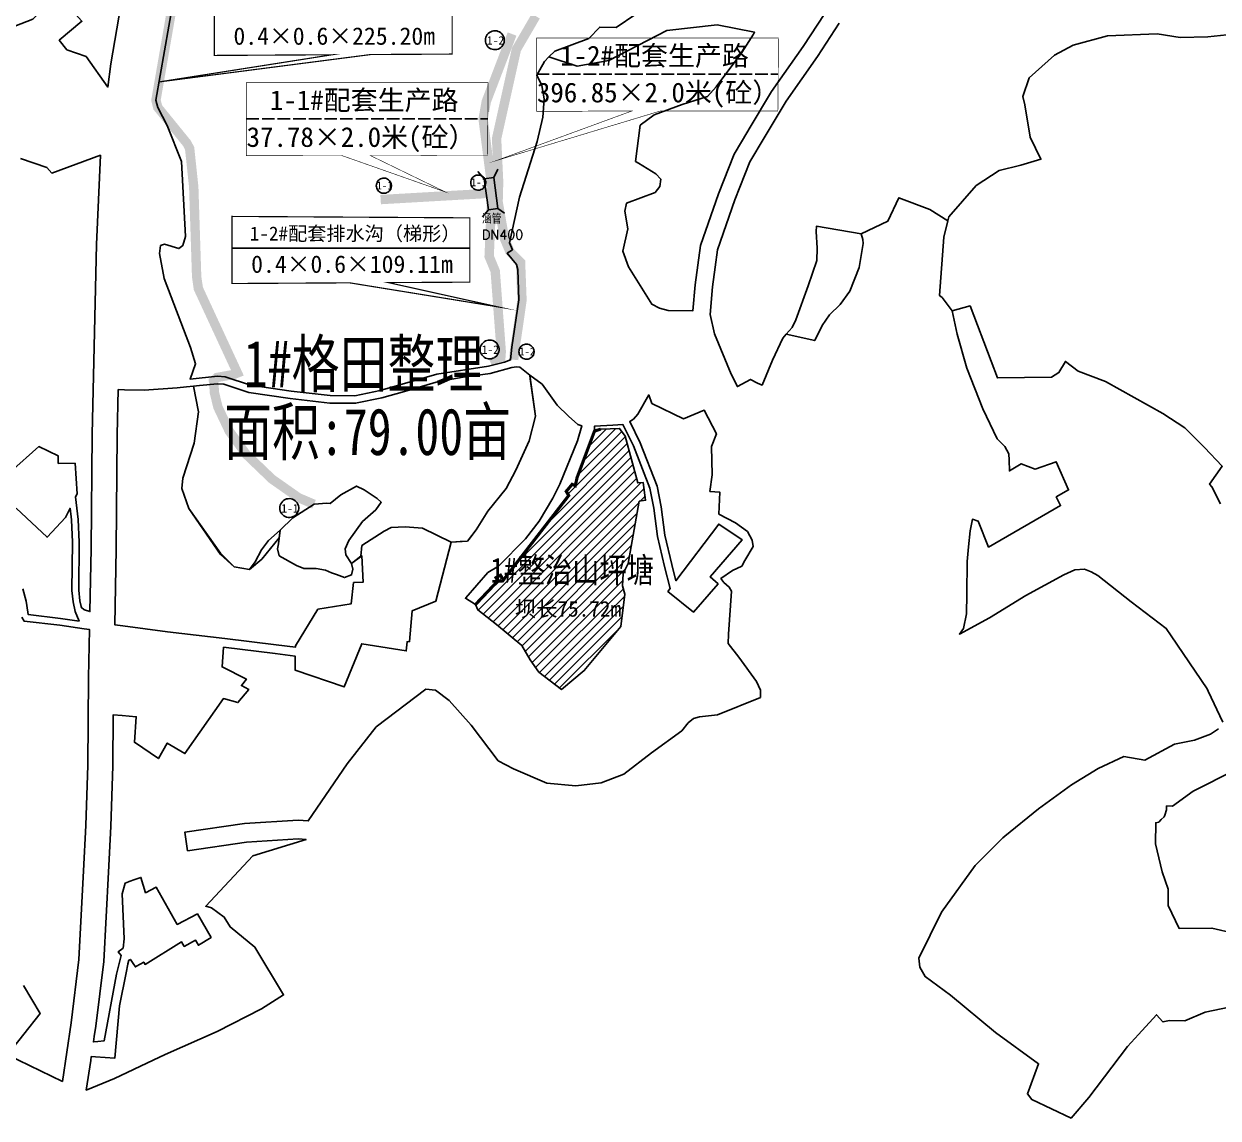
# Model space of a CAD drawing. Header units: millimetres. Extents: x 35444746 to 35449000, y 3482000 to 3488437.
# Drawn here: x 35446090.3 to 35446473, y 3485385.5 to 3485736.1 of the extents above; entities that cross this region are included whole.
import ezdxf
from ezdxf.enums import TextEntityAlignment as Align

# ---------------------------------------------------------------- set-up
doc = ezdxf.new("R2010")
doc.units = ezdxf.units.MM
doc.linetypes.add('X3', pattern=[5, 4, -1])
for name, color, linetype, true_color in [('0201.01格田整理标注', 7, 'Continuous', 0xffffff), ('0201.02格田整理', 7, 'X3', 0x99cc00), ('0203.02旱地整理', 9, 'Continuous', 0x808080), ('0204.02水田整理', 9, 'Continuous', 0x808080), ('0301.01生产道路工程标注', 6, 'X3', 0xff00ff), ('0301.02生产道路工程', 6, 'X3', 0xff00ff), ('0401.01渠道工程标注', 4, '732', 0x00ffff), ('0401.02渠道工程', 4, 'X3', 0x00ffff), ('0401.03涵管标注', 4, '732', 0x00ffff), ('0402.01山坪塘工程标注', 4, '732', 0x00ffff), ('0402.02山坪塘工程', 4, '732', 0x00ffff), ('0402.03山坪塘坝体', 4, '732', 0x00ffff)]:
    doc.layers.add(name, color=color, linetype=linetype, true_color=true_color)
doc.styles.add('FS', font='rs.shx', dxfattribs={"bigfont": 'fs.shx'})
doc.styles.add('宋体', font='')
doc.styles.get('宋体').set_extended_font_data('SimSun')
doc.linetypes.add('10421', pattern='A,2,[150,AAA.SHX,S=0.5,R=0,X=0,Y=0.5],1e-11', length=2)
doc.linetypes.add('732', pattern='A,9,-0.5,[162,AAA.SHX,S=1,R=0,X=0,Y=0],-0.5', length=10)

msp = doc.modelspace()

# ---------------------------------------------------------------- hatches: boundary and pattern name
at = {"layer": '0402.02山坪塘工程', "linetype": 'Continuous', "ltscale": 0.5}
h = msp.add_hatch(dxfattribs=at)
h.set_pattern_fill('ANSI31', color=256, scale=16, style=0)
h.set_pattern_definition([(45, (-6.8933, 3.0094), (-1.41421356237, 1.41421356237), [])])
h.paths.add_polyline_path([(35446235.770294, 3485548.323265), (35446241.703903, 3485543.700738), (35446249.850045, 3485536.967919), (35446252.565411, 3485532.345375), (35446255.280819, 3485528.426261), (35446262.6224, 3485522.899323), (35446269.863405, 3485528.928711), (35446281.542229, 3485543.041707), (35446282.849625, 3485553.392152), (35446282.14564, 3485556.105384), (35446282.34679, 3485560.024498), (35446283.955912, 3485563.240164), (35446287.481901, 3485583.183761), (35446289.493282, 3485583.485231), (35446288.688721, 3485589.21315), (35446286.979067, 3485589.012169), (35446283.0264, 3485604.045089), (35446281.180007, 3485606.478821), (35446275.155981, 3485606.273474), (35446273.142981, 3485605.630474), (35446267.548981, 3485590.691474), (35446267.000981, 3485588.133474), (35446265.998981, 3485588.586474), (35446264.086981, 3485586.320474), (35446264.889981, 3485584.999474), (35446243.947981, 3485557.926474), (35446243.039981, 3485559.460474), (35446241.581981, 3485558.680474), (35446242.253981, 3485557.488474), (35446240.792108, 3485556.168515), (35446234.995981, 3485550.049474)])

# ---------------------------------------------------------------- linework, layer by layer
at = {"layer": '0201.02格田整理', "color": 2, "linetype": 'ByBlock'}
msp.add_lwpolyline([(35446286.438291, 3485739.255945), (35446280.068179, 3485734.93969), (35446274.821438, 3485735.044591), (35446271.311033, 3485731.382729), (35446260.389029, 3485727.367441), (35446258.511598, 3485725.491506), (35446257.091807, 3485724.072848), (35446254.618891, 3485719.645729), (35446256.267502, 3485716.351136), (35446256.988748, 3485712.129933), (35446256.576595, 3485706.261424), (35446254.824968, 3485698.436763), (35446249.162899, 3485680.530846), (35446245.961697, 3485665.914859), (35446246.873981, 3485663.747474), (35446245.179104, 3485662.618809), (35446248.127492, 3485659.019102), (35446248.53695, 3485657.356763), (35446248.91245, 3485647.637033), (35446246.670359, 3485632.540228), (35446246.283, 3485628.419), (35446246.283, 3485628.419), (35446244.267682, 3485627.761779), (35446239.214, 3485626.465), (35446239.214, 3485626.465), (35446222.625, 3485623.87), (35446204.431, 3485618.622), (35446196.355, 3485616.972), (35446188.449, 3485617.007), (35446175.961, 3485618.441), (35446162.963, 3485620.348), (35446154.856, 3485623.004), (35446152.346, 3485623.199), (35446143.553, 3485622.283), (35446145.317, 3485627.159), (35446143.736, 3485632.41), (35446135.27, 3485654.491), (35446133.804, 3485662.568), (35446134.131, 3485665.085), (35446135.337, 3485665.503), (35446140.005, 3485664.117), (35446141.216, 3485665.136), (35446142.065, 3485667.993), (35446140.867, 3485692.032), (35446136.246, 3485703.516), (35446133.221981, 3485709.343474), (35446132.636981, 3485711.631474), (35446138.129981, 3485743.223474)], dxfattribs=at)
at = {"layer": '0201.02格田整理', "color": 2, "linetype": 'ByBlock', "elevation": 572.545}
msp.add_lwpolyline([(35446232.416, 3485570.36), (35446235.197, 3485574.023), (35446238.943, 3485579.994), (35446244.847, 3485587.231), (35446247.993, 3485593.121), (35446252.201, 3485602.52), (35446254.25, 3485610.394), (35446252.563, 3485622.423), (35446252.403282, 3485623.561853), (35446249.214398, 3485626.082284), (35446248.160525, 3485626.173902), (35446246.710715, 3485626.047227), (35446239.698819, 3485624.109012), (35446231.057152, 3485622.92457), (35446223.172566, 3485621.529604), (35446212.271848, 3485618.341323), (35446204.997941, 3485616.288253), (35446196.592405, 3485614.570925), (35446188.306361, 3485614.607608), (35446175.659275, 3485616.059876), (35446162.400128, 3485618.006889), (35446162.400128, 3485618.006889), (35446154.38272, 3485620.633537), (35446152.367357, 3485620.790109), (35446146.562918, 3485620.235471), (35446144.677049, 3485620.028742), (35446146.283355, 3485611.773593), (35446144.868016, 3485601.765285), (35446141.275257, 3485590.560347), (35446140.948651, 3485587.29678), (35446143.126071, 3485580.82365), (35446143.126071, 3485580.82365), (35446153.360046, 3485566.137555), (35446157.71493, 3485562.112485), (35446162.614158, 3485561.242196), (35446162.614158, 3485561.242196), (35446162.614158, 3485561.242196), (35446162.614158, 3485561.242196), (35446162.614158, 3485561.242196), (35446162.614158, 3485561.242196), (35446162.614158, 3485561.242196), (35446162.614158, 3485561.242196), (35446162.614158, 3485561.242196), (35446162.614158, 3485561.242196), (35446166.545775, 3485564.617361), (35446166.545775, 3485564.617361), (35446166.545775, 3485564.617361), (35446172.150573, 3485571.488537), (35446172.150573, 3485571.488537), (35446172.488899, 3485573.855074), (35446172.488899, 3485573.855074), (35446176.545409, 3485577.832416), (35446183.279981, 3485582.188474), (35446183.279981, 3485582.188474), (35446183.279981, 3485582.188474), (35446183.279981, 3485582.188474), (35446183.279981, 3485582.188474), (35446187.346646, 3485582.546681), (35446188.456216, 3485582.477394), (35446191.85414, 3485585.179748), (35446196.901, 3485588.019), (35446199.325849, 3485586.812513), (35446203.55595, 3485584.040855), (35446204.804196, 3485582.862922), (35446203.070545, 3485580.437716), (35446198.771064, 3485576.626716), (35446194.471625, 3485570.598389), (35446193.292759, 3485567.965321), (35446193.500772, 3485565.955873), (35446195.266226, 3485563.241138), (35446198.254, 3485565.576), (35446198.557, 3485568.981), (35446205.7625, 3485573.5755), (35446208.005, 3485574.798), (35446212.469, 3485575.013), (35446218.042, 3485574.53), (35446227.266, 3485570.066)], close=True, dxfattribs=at)
at = {"layer": '0203.02旱地整理', "color": 41}
for points in [[(35446090.279, 3485768.611), (35446101.352, 3485762.081), (35446112.335, 3485755.122), (35446120.365, 3485750.036), (35446122.584, 3485748.63), (35446122.029, 3485745.837), (35446118.189, 3485723.299), (35446117.245, 3485715.832), (35446110.237, 3485725.594), (35446104.123, 3485727.736), (35446101.657, 3485730.837), (35446108.905, 3485736.958), (35446106.839, 3485739.204), (35446109.574, 3485741.208), (35446100.276, 3485752.203), (35446090.193, 3485743.928), (35446094.702, 3485739.099), (35446093.2, 3485737.564), (35446081.013, 3485732.93)], [(35446090.279, 3485768.611), (35446101.352, 3485762.081), (35446112.335, 3485755.122), (35446120.365, 3485750.036), (35446122.584, 3485748.63), (35446122.029, 3485745.837), (35446118.189, 3485723.299), (35446117.245, 3485715.832), (35446110.237, 3485725.594), (35446104.123, 3485727.736), (35446101.657, 3485730.837), (35446108.905, 3485736.958), (35446106.839, 3485739.204), (35446109.574, 3485741.208), (35446100.276, 3485752.203), (35446090.193, 3485743.928), (35446094.702, 3485739.099), (35446093.2, 3485737.564), (35446081.013, 3485732.93)], [(35446346.907, 3485739.43), (35446339.957, 3485728.804), (35446329.809, 3485714.426), (35446322.678, 3485702.439), (35446322.24, 3485701.71), (35446317.845, 3485694.404), (35446312.902, 3485681.666), (35446307.106, 3485665.055), (35446305.362, 3485652.521), (35446304.677, 3485644.173), (35446296.785, 3485644.305), (35446294.009, 3485644.994), (35446291.49, 3485646.272), (35446284.04, 3485658.21), (35446282.265, 3485663.312), (35446283.863, 3485670.407), (35446282.815, 3485676.055), (35446283.378, 3485678.613), (35446292.58, 3485682.05), (35446294.097, 3485683.967), (35446294.362, 3485686.31), (35446292.781, 3485688.077), (35446287.274, 3485691.458), (35446286.273, 3485692.049), (35446287.775, 3485703.639), (35446292.297, 3485706.944), (35446301.205, 3485710.242), (35446309.367, 3485712.875), (35446312.164, 3485715.922), (35446320.332, 3485726.95), (35446324.108, 3485732.814), (35446324.427, 3485733.418), (35446312.405, 3485735.747), (35446296.357, 3485733.962), (35446277.747, 3485724.402), (35446267.553, 3485722.526), (35446258.511598, 3485725.491506), (35446260.389029, 3485727.367441), (35446271.311033, 3485731.382729), (35446274.821438, 3485735.044591), (35446280.068179, 3485734.93969), (35446286.438291, 3485739.255945)], [(35446346.907, 3485739.43), (35446339.957, 3485728.804), (35446329.809, 3485714.426), (35446322.678, 3485702.439), (35446322.24, 3485701.71), (35446317.845, 3485694.404), (35446312.902, 3485681.666), (35446307.106, 3485665.055), (35446305.362, 3485652.521), (35446304.677, 3485644.173), (35446296.785, 3485644.305), (35446294.009, 3485644.994), (35446291.49, 3485646.272), (35446284.04, 3485658.21), (35446282.265, 3485663.312), (35446283.863, 3485670.407), (35446282.815, 3485676.055), (35446283.378, 3485678.613), (35446292.58, 3485682.05), (35446294.097, 3485683.967), (35446294.362, 3485686.31), (35446292.781, 3485688.077), (35446287.274, 3485691.458), (35446286.273, 3485692.049), (35446287.775, 3485703.639), (35446292.297, 3485706.944), (35446301.205, 3485710.242), (35446309.367, 3485712.875), (35446312.164, 3485715.922), (35446320.332, 3485726.95), (35446324.108, 3485732.814), (35446324.427, 3485733.418), (35446312.405, 3485735.747), (35446296.357, 3485733.962), (35446277.747, 3485724.402), (35446267.553, 3485722.526), (35446258.511598, 3485725.491506), (35446260.389029, 3485727.367441), (35446271.311033, 3485731.382729), (35446274.821438, 3485735.044591), (35446280.068179, 3485734.93969), (35446286.438291, 3485739.255945)], [(35446483.855, 3485733.427), (35446469.665, 3485731.976), (35446460.753, 3485731.779), (35446453.473, 3485732.895), (35446437.519, 3485732.215), (35446426.559, 3485729.303), (35446420.518, 3485726.11), (35446412.42, 3485718.856), (35446410.372, 3485712.866), (35446411.036, 3485710.15), (35446412.762, 3485699.8), (35446416.2, 3485692.729), (35446409.7, 3485690.812), (35446402.763, 3485689.075), (35446395.442, 3485684.275), (35446386.638, 3485674.294), (35446386.336, 3485672.994), (35446380.582, 3485676.639), (35446370.655, 3485680.407), (35446367.136, 3485672.871), (35446358.549, 3485668.787), (35446344.26, 3485671.25), (35446344.151, 3485669.594), (35446344.527, 3485664.278), (35446344.419, 3485660.304), (35446341.581, 3485652.203), (35446337.627, 3485641.317), (35446336.526, 3485638.816), (35446334.592, 3485636.659), (35446333.49, 3485635.43), (35446330.169, 3485628.385), (35446326.828, 3485620.381), (35446325.357, 3485620.977), (35446323.108, 3485622.167), (35446318.957, 3485619.919), (35446316.97, 3485623.898), (35446311.549, 3485636.806), (35446310.199, 3485642.981), (35446310.93, 3485651.906), (35446311.804, 3485658.188), (35446312.576, 3485663.734), (35446318.158, 3485679.73), (35446322.892, 3485691.93), (35446327.484, 3485699.564), (35446334.51, 3485711.375), (35446344.589, 3485725.656), (35446351.546, 3485736.291)], [(35446483.855, 3485733.427), (35446469.665, 3485731.976), (35446460.753, 3485731.779), (35446453.473, 3485732.895), (35446437.519, 3485732.215), (35446426.559, 3485729.303), (35446420.518, 3485726.11), (35446412.42, 3485718.856), (35446410.372, 3485712.866), (35446411.036, 3485710.15), (35446412.762, 3485699.8), (35446416.2, 3485692.729), (35446409.7, 3485690.812), (35446402.763, 3485689.075), (35446395.442, 3485684.275), (35446386.638, 3485674.294), (35446386.336, 3485672.994), (35446380.582, 3485676.639), (35446370.655, 3485680.407), (35446367.136, 3485672.871), (35446358.549, 3485668.787), (35446344.26, 3485671.25), (35446344.151, 3485669.594), (35446344.527, 3485664.278), (35446344.419, 3485660.304), (35446341.581, 3485652.203), (35446337.627, 3485641.317), (35446336.526, 3485638.816), (35446334.592, 3485636.659), (35446333.49, 3485635.43), (35446330.169, 3485628.385), (35446326.828, 3485620.381), (35446325.357, 3485620.977), (35446323.108, 3485622.167), (35446318.957, 3485619.919), (35446316.97, 3485623.898), (35446311.549, 3485636.806), (35446310.199, 3485642.981), (35446310.93, 3485651.906), (35446311.804, 3485658.188), (35446312.576, 3485663.734), (35446318.158, 3485679.73), (35446322.892, 3485691.93), (35446327.484, 3485699.564), (35446334.51, 3485711.375), (35446344.589, 3485725.656), (35446351.546, 3485736.291)], [(35446089.245, 3485692.938), (35446097.624, 3485690.068), (35446099.239, 3485688.314), (35446114.841, 3485694.02), (35446113.611, 3485665.428), (35446112.215, 3485604.611), (35446111.896, 3485567.874), (35446111.494, 3485547.803), (35446109.737, 3485548.427), (35446109.557, 3485548.491), (35446108.756, 3485549.092), (35446108.669, 3485549.483), (35446108.275, 3485551.256), (35446107.915, 3485554.685), (35446108.066, 3485570.076), (35446107.757, 3485577.358), (35446106.877, 3485584.536), (35446107.376, 3485585.546), (35446106.728, 3485595.342), (35446101.313, 3485595.303), (35446101.351, 3485597.663), (35446095.095, 3485600.692), (35446086.03, 3485592.534)], [(35446089.245, 3485692.938), (35446097.624, 3485690.068), (35446099.239, 3485688.314), (35446114.841, 3485694.02), (35446113.611, 3485665.428), (35446112.215, 3485604.611), (35446111.896, 3485567.874), (35446111.494, 3485547.803), (35446109.737, 3485548.427), (35446109.557, 3485548.491), (35446108.756, 3485549.092), (35446108.669, 3485549.483), (35446108.275, 3485551.256), (35446107.915, 3485554.685), (35446108.066, 3485570.076), (35446107.757, 3485577.358), (35446106.877, 3485584.536), (35446107.376, 3485585.546), (35446106.728, 3485595.342), (35446101.313, 3485595.303), (35446101.351, 3485597.663), (35446095.095, 3485600.692), (35446086.03, 3485592.534)], [(35446474.513, 3485512.361), (35446469.776, 3485522.369), (35446469.426, 3485523.063), (35446457.915, 3485540.086), (35446456.326, 3485542.4), (35446445.062, 3485550.95), (35446434.412, 3485559.357), (35446432.226, 3485560.55), (35446430.161, 3485561.434), (35446427.089, 3485561.178), (35446423.501, 3485559.597), (35446411.354, 3485553.006), (35446399.689, 3485545.822), (35446390.057, 3485540.607), (35446391.371, 3485542.431), (35446392.356, 3485547.054), (35446392.473, 3485553.43), (35446392.538, 3485563.871), (35446392.968, 3485568.547), (35446393.559, 3485573.735), (35446394.228, 3485577.39), (35446396.074, 3485576.745), (35446399.387, 3485568.471), (35446422.494, 3485581.749), (35446421.076, 3485584.541), (35446425.054, 3485586.795), (35446421.1, 3485595.824), (35446414.363, 3485593.401), (35446409.865, 3485595.176), (35446406.107, 3485592.889), (35446405.978, 3485596.31), (35446405.901, 3485598.368), (35446404.623, 3485600.744), (35446402.121, 3485603.193), (35446397.564, 3485612.774), (35446392.436, 3485625.815), (35446389.313, 3485636.651), (35446387.771, 3485644.148), (35446393.505, 3485645.765), (35446400.281, 3485628.035), (35446402.226, 3485622.677), (35446419.54, 3485622.953), (35446421.937, 3485624.391), (35446424.005, 3485627.966), (35446428.078, 3485624.802), (35446436.845, 3485621.5), (35446455.272, 3485611.314), (35446462.268, 3485606.689), (35446468.549, 3485600.411), (35446474.269, 3485594.375), (35446470.243, 3485588.596), (35446470.938, 3485587.757), (35446473.71, 3485582.304)], [(35446474.513, 3485512.361), (35446469.776, 3485522.369), (35446469.426, 3485523.063), (35446457.915, 3485540.086), (35446456.326, 3485542.4), (35446445.062, 3485550.95), (35446434.412, 3485559.357), (35446432.226, 3485560.55), (35446430.161, 3485561.434), (35446427.089, 3485561.178), (35446423.501, 3485559.597), (35446411.354, 3485553.006), (35446399.689, 3485545.822), (35446390.057, 3485540.607), (35446391.371, 3485542.431), (35446392.356, 3485547.054), (35446392.473, 3485553.43), (35446392.538, 3485563.871), (35446392.968, 3485568.547), (35446393.559, 3485573.735), (35446394.228, 3485577.39), (35446396.074, 3485576.745), (35446399.387, 3485568.471), (35446422.494, 3485581.749), (35446421.076, 3485584.541), (35446425.054, 3485586.795), (35446421.1, 3485595.824), (35446414.363, 3485593.401), (35446409.865, 3485595.176), (35446406.107, 3485592.889), (35446405.978, 3485596.31), (35446405.901, 3485598.368), (35446404.623, 3485600.744), (35446402.121, 3485603.193), (35446397.564, 3485612.774), (35446392.436, 3485625.815), (35446389.313, 3485636.651), (35446387.771, 3485644.148), (35446393.505, 3485645.765), (35446400.281, 3485628.035), (35446402.226, 3485622.677), (35446419.54, 3485622.953), (35446421.937, 3485624.391), (35446424.005, 3485627.966), (35446428.078, 3485624.802), (35446436.845, 3485621.5), (35446455.272, 3485611.314), (35446462.268, 3485606.689), (35446468.549, 3485600.411), (35446474.269, 3485594.375), (35446470.243, 3485588.596), (35446470.938, 3485587.757), (35446473.71, 3485582.304)], [(35446087.845, 3485580.959), (35446097.775, 3485571.635), (35446103.624, 3485577.946), (35446105.102, 3485580.939), (35446105.562, 3485577.177), (35446105.866, 3485570.041), (35446105.714, 3485554.581), (35446106.1, 3485550.901), (35446106.785, 3485547.82), (35446107.986, 3485544.769), (35446102.075, 3485545.601), (35446091.719, 3485546.834), (35446091.571, 3485547.608), (35446091.009, 3485551.17), (35446089.997, 3485555.147)], [(35446087.845, 3485580.959), (35446097.775, 3485571.635), (35446103.624, 3485577.946), (35446105.102, 3485580.939), (35446105.562, 3485577.177), (35446105.866, 3485570.041), (35446105.714, 3485554.581), (35446106.1, 3485550.901), (35446106.785, 3485547.82), (35446107.986, 3485544.769), (35446102.075, 3485545.601), (35446091.719, 3485546.834), (35446091.571, 3485547.608), (35446091.009, 3485551.17), (35446089.997, 3485555.147)], [(35446089.634, 3485546.023), (35446090.394, 3485544.776), (35446101.792, 3485543.419), (35446109.626, 3485542.316), (35446111.379, 3485542.069), (35446111.071, 3485526.702), (35446110.845, 3485498.563), (35446110.212, 3485479.259), (35446109.439, 3485464.739), (35446107.94, 3485436.381), (35446105.448, 3485416.073), (35446102.659, 3485397.316), (35446085.104, 3485405.774), (35446095.524, 3485419.01), (35446090.191, 3485428.004)], [(35446089.634, 3485546.023), (35446090.394, 3485544.776), (35446101.792, 3485543.419), (35446109.626, 3485542.316), (35446111.379, 3485542.069), (35446111.071, 3485526.702), (35446110.845, 3485498.563), (35446110.212, 3485479.259), (35446109.439, 3485464.739), (35446107.94, 3485436.381), (35446105.448, 3485416.073), (35446102.659, 3485397.316), (35446085.104, 3485405.774), (35446095.524, 3485419.01), (35446090.191, 3485428.004)]]:
    msp.add_lwpolyline(points, dxfattribs=at)
for points in [[(35446358.549, 3485668.787), (35446359.132, 3485667.004), (35446359.209, 3485665.732), (35446357.893, 3485658.027), (35446354.967, 3485650.417), (35446351.891, 3485646.197), (35446348.397, 3485642.913), (35446346.089, 3485639.451), (35446343.698, 3485634.634), (35446334.592, 3485636.659), (35446336.526, 3485638.816), (35446337.627, 3485641.317), (35446341.581, 3485652.203), (35446344.419, 3485660.304), (35446344.527, 3485664.278), (35446344.151, 3485669.594), (35446344.26, 3485671.25)], [(35446358.549, 3485668.787), (35446359.132, 3485667.004), (35446359.209, 3485665.732), (35446357.893, 3485658.027), (35446354.967, 3485650.417), (35446351.891, 3485646.197), (35446348.397, 3485642.913), (35446346.089, 3485639.451), (35446343.698, 3485634.634), (35446334.592, 3485636.659), (35446336.526, 3485638.816), (35446337.627, 3485641.317), (35446341.581, 3485652.203), (35446344.419, 3485660.304), (35446344.527, 3485664.278), (35446344.151, 3485669.594), (35446344.26, 3485671.25)], [(35446252.403, 3485623.562), (35446256.331, 3485620.644), (35446261.172, 3485613.96), (35446264.772, 3485610.426), (35446267.841, 3485607.757), (35446269.069, 3485607.326), (35446267.667, 3485602.559), (35446261.988, 3485588.612), (35446259.823, 3485584.153), (35446255.434, 3485576.811), (35446251.069, 3485571.125), (35446242.351, 3485562.391), (35446238.948, 3485560.308), (35446231.936, 3485552.264), (35446231.771, 3485552.105), (35446234.995981, 3485550.049474), (35446235.770294, 3485548.323265), (35446241.703903, 3485543.700738), (35446249.850045, 3485536.967919), (35446252.565411, 3485532.345375), (35446255.280819, 3485528.426261), (35446262.6224, 3485522.899323), (35446269.863405, 3485528.928711), (35446281.542229, 3485543.041707), (35446282.849625, 3485553.392152), (35446282.14564, 3485556.105384), (35446282.34679, 3485560.024498), (35446283.955912, 3485563.240164), (35446287.481901, 3485583.183761), (35446289.493282, 3485583.485231), (35446288.688721, 3485589.21315), (35446286.979067, 3485589.012169), (35446283.0264, 3485604.045089), (35446281.180007, 3485606.478821), (35446275.155981, 3485606.273474), (35446273.142981, 3485605.630474), (35446273.10337, 3485607.1753), (35446279.029, 3485607.534), (35446282.259, 3485607.729), (35446285.624, 3485600.962), (35446290.869, 3485587.304), (35446292.174, 3485580.986), (35446293.337, 3485571.885), (35446295.564, 3485562.301), (35446297.391, 3485555.253), (35446296.65, 3485554.275), (35446304.871, 3485547.678), (35446312.734, 3485556.651), (35446310.218, 3485558.933), (35446320.45, 3485570.843), (35446312.98, 3485575.839), (35446299.238, 3485557.692), (35446297.895, 3485562.874), (35446295.702, 3485572.31), (35446294.543, 3485581.381), (35446293.179, 3485587.982), (35446287.823, 3485601.929), (35446284.425, 3485608.763), (35446285.633, 3485609.488), (35446287.028, 3485611.035), (35446290.515, 3485617.22), (35446291.527, 3485614.479), (35446301.713, 3485609.535), (35446308.245, 3485612.352), (35446312.215, 3485604.799), (35446310.639, 3485600.687), (35446310.805, 3485591.614), (35446310.108, 3485586.297), (35446313.349, 3485586.058), (35446312.954, 3485579.058), (35446318.338, 3485576.285), (35446322.117, 3485573.445), (35446323.708, 3485570.724), (35446324.002, 3485568.673), (35446321.36, 3485564.187), (35446320.353, 3485562.322), (35446317.331, 3485560.963), (35446313.661, 3485558.368), (35446314.565, 3485557.168), (35446316.331, 3485555.642), (35446317.001, 3485554.373), (35446316.102, 3485540.62), (35446316.005, 3485537.582), (35446319.425, 3485533.186), (35446325.055, 3485525.389), (35446326.311, 3485522.68), (35446326.302, 3485520.314), (35446312.59, 3485514.708), (35446306.757, 3485514.055), (35446304.896, 3485513.556), (35446303.115, 3485512.126), (35446301.077, 3485509.6), (35446291.436, 3485502.521), (35446282.501, 3485495.761), (35446275.242, 3485492.978), (35446267.188, 3485491.984), (35446257.841, 3485492.879), (35446247.201, 3485497.451), (35446242.314, 3485500.045), (35446233.6, 3485511.459), (35446226.588, 3485519.368), (35446222.244, 3485522.671), (35446219.075, 3485522.949), (35446203.223, 3485510.895), (35446193.921, 3485499.001), (35446181.439, 3485480.774), (35446178.214, 3485480.972), (35446161.038, 3485479.942), (35446141.88, 3485477.134), (35446142.749, 3485471.197), (35446161.654, 3485473.968), (35446178.21, 3485474.961), (35446180.736, 3485474.806), (35446163.706, 3485469.613), (35446148.585, 3485453.398), (35446150.419, 3485452.886), (35446154.525, 3485449.93), (35446156.447, 3485446.814), (35446164.321, 3485440.316), (35446173.549, 3485424.994), (35446166.415, 3485420.548), (35446152.283, 3485413.251), (35446135.628, 3485405.876), (35446131.698, 3485404.136), (35446119.357, 3485398.19), (35446110.326, 3485394.489), (35446111.74, 3485403.998), (35446111.93, 3485405.272), (35446113.314, 3485405.168), (35446119.427, 3485404.712), (35446120.958, 3485421.55), (35446123.091, 3485432.093), (35446123.644, 3485434.828), (35446123.668, 3485434.944), (35446123.904, 3485436.114), (35446124.442, 3485436.401), (35446125.296, 3485435.108), (35446126.035, 3485433.992), (35446126.442, 3485434.227), (35446128.714, 3485435.539), (35446129.141, 3485434.772), (35446140.861, 3485441.964), (35446141.697, 3485440.531), (35446145.322, 3485442.537), (35446146.241, 3485440.935), (35446150.288, 3485443.444), (35446145.941, 3485450.947), (35446139.452, 3485447.606), (35446132.681, 3485459.576), (35446129.31, 3485457.738), (35446127.813, 3485462.622), (35446125.854, 3485461.929), (35446124.071, 3485461.299), (35446123.891, 3485461.236), (35446122.811, 3485460.854), (35446121.865, 3485457.406), (35446122.412, 3485442.978), (35446122.161, 3485440.01), (35446120.534, 3485438.83), (35446121.505, 3485437.586), (35446119.965, 3485431.69), (35446116.014, 3485410.291), (35446114.036, 3485410.085), (35446112.624, 3485409.938), (35446112.877, 3485411.643), (35446113.376, 3485414.997), (35446115.914, 3485435.682), (35446117.427, 3485464.313), (35446118.205, 3485478.915), (35446118.844, 3485498.4), (35446118.975, 3485514.779), (35446121.812, 3485514.522), (35446126.342, 3485514.111), (35446125.719, 3485505.944), (35446133.402, 3485500.709), (35446136.282, 3485505.694), (35446141.936, 3485502.318), (35446154.245, 3485519.92), (35446158.884, 3485518.637), (35446162.362, 3485522.846), (35446160.002, 3485524.121), (35446161.614, 3485526.142), (35446153.824, 3485530.089), (35446154.326, 3485536.405), (35446170.798, 3485534.396), (35446177.239, 3485533.57), (35446177.19, 3485529.068), (35446192.99, 3485523.68), (35446198.597, 3485537.523), (35446212.855, 3485535.207), (35446213.077, 3485538.17), (35446213.882, 3485538.199), (35446214.704, 3485548.023), (35446222.321, 3485551.104), (35446227.266, 3485570.066), (35446230.086, 3485570.227), (35446232.416, 3485570.36), (35446233.023, 3485571.041), (35446235.197, 3485574.023), (35446238.943, 3485579.994), (35446244.847, 3485587.231), (35446247.993, 3485593.121), (35446252.201, 3485602.52), (35446254.25, 3485610.394)], [(35446252.403, 3485623.562), (35446256.331, 3485620.644), (35446261.172, 3485613.96), (35446264.772, 3485610.426), (35446267.841, 3485607.757), (35446269.069, 3485607.326), (35446267.667, 3485602.559), (35446261.988, 3485588.612), (35446259.823, 3485584.153), (35446255.434, 3485576.811), (35446251.069, 3485571.125), (35446242.351, 3485562.391), (35446238.948, 3485560.308), (35446231.936, 3485552.264), (35446231.771, 3485552.105), (35446234.995981, 3485550.049474), (35446235.770294, 3485548.323265), (35446241.703903, 3485543.700738), (35446249.850045, 3485536.967919), (35446252.565411, 3485532.345375), (35446255.280819, 3485528.426261), (35446262.6224, 3485522.899323), (35446269.863405, 3485528.928711), (35446281.542229, 3485543.041707), (35446282.849625, 3485553.392152), (35446282.14564, 3485556.105384), (35446282.34679, 3485560.024498), (35446283.955912, 3485563.240164), (35446287.481901, 3485583.183761), (35446289.493282, 3485583.485231), (35446288.688721, 3485589.21315), (35446286.979067, 3485589.012169), (35446283.0264, 3485604.045089), (35446281.180007, 3485606.478821), (35446275.155981, 3485606.273474), (35446273.142981, 3485605.630474), (35446273.10337, 3485607.1753), (35446279.029, 3485607.534), (35446282.259, 3485607.729), (35446285.624, 3485600.962), (35446290.869, 3485587.304), (35446292.174, 3485580.986), (35446293.337, 3485571.885), (35446295.564, 3485562.301), (35446297.391, 3485555.253), (35446296.65, 3485554.275), (35446304.871, 3485547.678), (35446312.734, 3485556.651), (35446310.218, 3485558.933), (35446320.45, 3485570.843), (35446312.98, 3485575.839), (35446299.238, 3485557.692), (35446297.895, 3485562.874), (35446295.702, 3485572.31), (35446294.543, 3485581.381), (35446293.179, 3485587.982), (35446287.823, 3485601.929), (35446284.425, 3485608.763), (35446285.633, 3485609.488), (35446287.028, 3485611.035), (35446290.515, 3485617.22), (35446291.527, 3485614.479), (35446301.713, 3485609.535), (35446308.245, 3485612.352), (35446312.215, 3485604.799), (35446310.639, 3485600.687), (35446310.805, 3485591.614), (35446310.108, 3485586.297), (35446313.349, 3485586.058), (35446312.954, 3485579.058), (35446318.338, 3485576.285), (35446322.117, 3485573.445), (35446323.708, 3485570.724), (35446324.002, 3485568.673), (35446321.36, 3485564.187), (35446320.353, 3485562.322), (35446317.331, 3485560.963), (35446313.661, 3485558.368), (35446314.565, 3485557.168), (35446316.331, 3485555.642), (35446317.001, 3485554.373), (35446316.102, 3485540.62), (35446316.005, 3485537.582), (35446319.425, 3485533.186), (35446325.055, 3485525.389), (35446326.311, 3485522.68), (35446326.302, 3485520.314), (35446312.59, 3485514.708), (35446306.757, 3485514.055), (35446304.896, 3485513.556), (35446303.115, 3485512.126), (35446301.077, 3485509.6), (35446291.436, 3485502.521), (35446282.501, 3485495.761), (35446275.242, 3485492.978), (35446267.188, 3485491.984), (35446257.841, 3485492.879), (35446247.201, 3485497.451), (35446242.314, 3485500.045), (35446233.6, 3485511.459), (35446226.588, 3485519.368), (35446222.244, 3485522.671), (35446219.075, 3485522.949), (35446203.223, 3485510.895), (35446193.921, 3485499.001), (35446181.439, 3485480.774), (35446178.214, 3485480.972), (35446161.038, 3485479.942), (35446141.88, 3485477.134), (35446142.749, 3485471.197), (35446161.654, 3485473.968), (35446178.21, 3485474.961), (35446180.736, 3485474.806), (35446163.706, 3485469.613), (35446148.585, 3485453.398), (35446150.419, 3485452.886), (35446154.525, 3485449.93), (35446156.447, 3485446.814), (35446164.321, 3485440.316), (35446173.549, 3485424.994), (35446166.415, 3485420.548), (35446152.283, 3485413.251), (35446135.628, 3485405.876), (35446131.698, 3485404.136), (35446119.357, 3485398.19), (35446110.326, 3485394.489), (35446111.74, 3485403.998), (35446111.93, 3485405.272), (35446113.314, 3485405.168), (35446119.427, 3485404.712), (35446120.958, 3485421.55), (35446123.091, 3485432.093), (35446123.644, 3485434.828), (35446123.668, 3485434.944), (35446123.904, 3485436.114), (35446124.442, 3485436.401), (35446125.296, 3485435.108), (35446126.035, 3485433.992), (35446126.442, 3485434.227), (35446128.714, 3485435.539), (35446129.141, 3485434.772), (35446140.861, 3485441.964), (35446141.697, 3485440.531), (35446145.322, 3485442.537), (35446146.241, 3485440.935), (35446150.288, 3485443.444), (35446145.941, 3485450.947), (35446139.452, 3485447.606), (35446132.681, 3485459.576), (35446129.31, 3485457.738), (35446127.813, 3485462.622), (35446125.854, 3485461.929), (35446124.071, 3485461.299), (35446123.891, 3485461.236), (35446122.811, 3485460.854), (35446121.865, 3485457.406), (35446122.412, 3485442.978), (35446122.161, 3485440.01), (35446120.534, 3485438.83), (35446121.505, 3485437.586), (35446119.965, 3485431.69), (35446116.014, 3485410.291), (35446114.036, 3485410.085), (35446112.624, 3485409.938), (35446112.877, 3485411.643), (35446113.376, 3485414.997), (35446115.914, 3485435.682), (35446117.427, 3485464.313), (35446118.205, 3485478.915), (35446118.844, 3485498.4), (35446118.975, 3485514.779), (35446121.812, 3485514.522), (35446126.342, 3485514.111), (35446125.719, 3485505.944), (35446133.402, 3485500.709), (35446136.282, 3485505.694), (35446141.936, 3485502.318), (35446154.245, 3485519.92), (35446158.884, 3485518.637), (35446162.362, 3485522.846), (35446160.002, 3485524.121), (35446161.614, 3485526.142), (35446153.824, 3485530.089), (35446154.326, 3485536.405), (35446170.798, 3485534.396), (35446177.239, 3485533.57), (35446177.19, 3485529.068), (35446192.99, 3485523.68), (35446198.597, 3485537.523), (35446212.855, 3485535.207), (35446213.077, 3485538.17), (35446213.882, 3485538.199), (35446214.704, 3485548.023), (35446222.321, 3485551.104), (35446227.266, 3485570.066), (35446230.086, 3485570.227), (35446232.416, 3485570.36), (35446233.023, 3485571.041), (35446235.197, 3485574.023), (35446238.943, 3485579.994), (35446244.847, 3485587.231), (35446247.993, 3485593.121), (35446252.201, 3485602.52), (35446254.25, 3485610.394)], [(35446144.676987, 3485620.028426), (35446146.283355, 3485611.773593), (35446144.868016, 3485601.765285), (35446141.275257, 3485590.560347), (35446140.948651, 3485587.29678), (35446143.126071, 3485580.82365), (35446153.267, 3485566.483), (35446157.71493, 3485562.112485), (35446162.614158, 3485561.242196), (35446164.465014, 3485563.744277), (35446166.424697, 3485567.551775), (35446168.710987, 3485570.597787), (35446172.488899, 3485573.855074), (35446171.864818, 3485569.489725), (35446171.587425, 3485567.965321), (35446172.142169, 3485565.678707), (35446177.620516, 3485562.6299), (35446180.047628, 3485561.659828), (35446184.000378, 3485561.590541), (35446186.982234, 3485561.03621), (35446188.854603, 3485560.273999), (35446190.449537, 3485559.719685), (35446193.015366, 3485558.680308), (35446195.303761, 3485559.581093), (35446195.719871, 3485561.382663), (35446195.266093, 3485563.241684), (35446198.572, 3485565.707), (35446198.992, 3485557.189), (35446195.967, 3485557.109), (35446195.228, 3485550.302), (35446184.512, 3485548.552), (35446177.321, 3485536.866), (35446177.305, 3485536.385), (35446171.146, 3485537.174), (35446154.655, 3485539.186), (35446136.391, 3485541.282), (35446121.981, 3485543.243), (35446119.411, 3485543.592), (35446119.896, 3485567.759), (35446120.214, 3485604.485), (35446120.546, 3485618.935), (35446122.54, 3485618.889), (35446128.872, 3485618.743), (35446139.45, 3485619.456), (35446142.418, 3485619.781)], [(35446144.676987, 3485620.028426), (35446146.283355, 3485611.773593), (35446144.868016, 3485601.765285), (35446141.275257, 3485590.560347), (35446140.948651, 3485587.29678), (35446143.126071, 3485580.82365), (35446153.267, 3485566.483), (35446157.71493, 3485562.112485), (35446162.614158, 3485561.242196), (35446164.465014, 3485563.744277), (35446166.424697, 3485567.551775), (35446168.710987, 3485570.597787), (35446172.488899, 3485573.855074), (35446171.864818, 3485569.489725), (35446171.587425, 3485567.965321), (35446172.142169, 3485565.678707), (35446177.620516, 3485562.6299), (35446180.047628, 3485561.659828), (35446184.000378, 3485561.590541), (35446186.982234, 3485561.03621), (35446188.854603, 3485560.273999), (35446190.449537, 3485559.719685), (35446193.015366, 3485558.680308), (35446195.303761, 3485559.581093), (35446195.719871, 3485561.382663), (35446195.266093, 3485563.241684), (35446198.572, 3485565.707), (35446198.992, 3485557.189), (35446195.967, 3485557.109), (35446195.228, 3485550.302), (35446184.512, 3485548.552), (35446177.321, 3485536.866), (35446177.305, 3485536.385), (35446171.146, 3485537.174), (35446154.655, 3485539.186), (35446136.391, 3485541.282), (35446121.981, 3485543.243), (35446119.411, 3485543.592), (35446119.896, 3485567.759), (35446120.214, 3485604.485), (35446120.546, 3485618.935), (35446122.54, 3485618.889), (35446128.872, 3485618.743), (35446139.45, 3485619.456), (35446142.418, 3485619.781)]]:
    msp.add_lwpolyline(points, close=True, dxfattribs=at)
at = {"layer": '0204.02水田整理', "color": 51}
for points in [[(35446474.269, 3485594.375), (35446468.549, 3485600.411), (35446462.268, 3485606.689), (35446455.272, 3485611.314), (35446436.845, 3485621.5), (35446428.078, 3485624.802), (35446424.005, 3485627.966), (35446421.937, 3485624.391), (35446419.54, 3485622.953), (35446402.226, 3485622.677), (35446400.281, 3485628.035), (35446393.505, 3485645.765), (35446387.771, 3485644.148), (35446384.503, 3485648.401), (35446383.719, 3485649.025), (35446385.116, 3485667.739), (35446386.336, 3485672.994), (35446386.638, 3485674.294), (35446395.442, 3485684.275), (35446402.763, 3485689.075), (35446409.7, 3485690.812), (35446416.2, 3485692.729), (35446412.762, 3485699.8), (35446411.036, 3485710.15), (35446410.372, 3485712.866), (35446412.42, 3485718.856), (35446420.518, 3485726.11), (35446426.559, 3485729.303), (35446437.519, 3485732.215), (35446453.473, 3485732.895), (35446460.753, 3485731.779), (35446469.665, 3485731.976), (35446483.855, 3485733.427)], [(35446476.461, 3485421.065), (35446468.848, 3485419.44), (35446462.26, 3485416.747), (35446457.395, 3485416.776), (35446455.259, 3485416.362), (35446453.187, 3485418.636), (35446447.497, 3485412.374), (35446443.923, 3485408.441), (35446431.508, 3485392.132), (35446425.863, 3485385.535), (35446413.222, 3485391.49), (35446411.863, 3485393.295), (35446415.428, 3485402.946), (35446401.622, 3485412.955), (35446387.227, 3485424.936), (35446379.131, 3485430.889), (35446377.437, 3485433.895), (35446377.026, 3485436.729), (35446380.661, 3485444.111), (35446384.297, 3485451.493), (35446395.06, 3485466.48), (35446403.999, 3485475.315), (35446404.651, 3485475.847), (35446415.37, 3485484.592), (35446425.952, 3485492.305), (35446434.555, 3485497.512), (35446442.717, 3485501.428), (35446449.511, 3485500.215), (35446458.973, 3485505.306), (35446465.353, 3485506.654), (35446470.539, 3485508.525), (35446473.123, 3485510.226)], [(35446478.31, 3485496.992), (35446464.968, 3485490.291), (35446458.331, 3485485.438), (35446456.456, 3485485.53), (35446456.449, 3485484.313), (35446455.835, 3485482.574), (35446455.664, 3485482.088), (35446454.751, 3485481.185), (35446453.939, 3485480.383), (35446452.978, 3485480.167), (35446452.939, 3485473.368), (35446455.032, 3485464.43), (35446456.973, 3485458.84), (35446456.943, 3485453.605), (35446460.422, 3485446.314), (35446470.976, 3485446.399), (35446478.346, 3485444.64)]]:
    msp.add_lwpolyline(points, dxfattribs=at)
at = {"layer": '0301.01生产道路工程标注'}
for p, q in [((35446254.651991, 3485719.939351, 166.192687), (35446331.900457, 3485719.959378, 166.192687)), ((35446161.629711, 3485705.671162, 166.192687), (35446238.878177, 3485705.691189, 166.192687))]:
    msp.add_line(p, q, dxfattribs=at)
at = {"layer": '0301.01生产道路工程标注', "const_width": 0.18, "flags": 128}
for points in [[(35446332.086445, 3485731.56329), (35446332.086445, 3485731.56329), (35446332.086445, 3485731.56329), (35446254.651991, 3485731.56329), (35446254.651991, 3485715.025558), (35446254.651991, 3485715.025558), (35446254.651991, 3485712.589017), (35446254.651991, 3485708.107915), (35446265.353972, 3485708.107915), (35446268.81363, 3485708.107915), (35446268.81363, 3485708.107915), (35446273.734041, 3485708.19784), (35446285.158964, 3485708.203059), (35446241.950496, 3485692.389332), (35446294.316865, 3485708.207242), (35446314.114107, 3485708.216285), (35446331.900457, 3485708.197718), (35446332.086445, 3485731.56329)], [(35446239.064166, 3485717.295101), (35446239.064166, 3485717.295101), (35446239.064166, 3485717.295101), (35446161.629711, 3485717.295101), (35446161.629711, 3485700.75737), (35446161.629711, 3485700.75737), (35446161.629711, 3485698.320828), (35446161.629711, 3485693.839727), (35446172.331693, 3485693.839727), (35446175.791351, 3485693.839727), (35446175.791351, 3485693.839727), (35446180.711761, 3485693.929652), (35446192.136685, 3485693.934871), (35446225.290962, 3485682.271442), (35446201.294585, 3485693.939054), (35446221.091828, 3485693.948097), (35446238.878177, 3485693.929529), (35446239.064166, 3485717.295101)]]:
    msp.add_lwpolyline(points, close=True, dxfattribs=at)
at = {"layer": '0301.01生产道路工程标注', "linetype": 'Continuous'}
for points in [[(35446237.125157, 3485683.159113), (35446237.437042, 3485683.37581), (35446237.717647, 3485683.646998), (35446237.951117, 3485683.959686), (35446238.131404, 3485684.305776), (35446238.253839, 3485684.676304), (35446238.315253, 3485685.061674), (35446238.314053, 3485685.451905), (35446238.250272, 3485685.83689), (35446238.125561, 3485686.206659), (35446237.943148, 3485686.551634), (35446237.707762, 3485686.86288), (35446237.425495, 3485687.132338), (35446237.10366, 3485687.353027), (35446236.750591, 3485687.519233), (35446236.375433, 3485687.62665), (35446235.987903, 3485687.672496), (35446235.598036, 3485687.655584), (35446235.215932, 3485687.576352), (35446234.851485, 3485687.436853), (35446234.514134, 3485687.240699), (35446234.212618, 3485686.99297), (35446233.954745, 3485686.700082), (35446233.747194, 3485686.369622), (35446233.59534, 3485686.010147), (35446233.503116, 3485685.630969), (35446233.472911, 3485685.241906), (35446233.505507, 3485684.853037), (35446233.600061, 3485684.474432), (35446233.754122, 3485684.115898), (35446233.9637, 3485683.78672), (35446234.22337, 3485683.495423), (35446234.526404, 3485683.249552), (35446234.864953, 3485683.055476), (35446235.230251, 3485682.918219), (35446235.612836, 3485682.841338), (35446236.002798, 3485682.826824), (35446236.39004, 3485682.875052), (35446236.76453, 3485682.984773), (35446237.107137, 3485683.148635)], [(35446206.892262, 3485682.153522), (35446207.204147, 3485682.370219), (35446207.484752, 3485682.641407), (35446207.718222, 3485682.954095), (35446207.898509, 3485683.300185), (35446208.020944, 3485683.670713), (35446208.082358, 3485684.056083), (35446208.081158, 3485684.446314), (35446208.017377, 3485684.831299), (35446207.892666, 3485685.201068), (35446207.710254, 3485685.546043), (35446207.474867, 3485685.857289), (35446207.1926, 3485686.126747), (35446206.870765, 3485686.347436), (35446206.517696, 3485686.513642), (35446206.142538, 3485686.621059), (35446205.755008, 3485686.666905), (35446205.365141, 3485686.649993), (35446204.983037, 3485686.570762), (35446204.61859, 3485686.431263), (35446204.281239, 3485686.235108), (35446203.979724, 3485685.987379), (35446203.72185, 3485685.694492), (35446203.514299, 3485685.364031), (35446203.362445, 3485685.004556), (35446203.270221, 3485684.625378), (35446203.240016, 3485684.236315), (35446203.272613, 3485683.847446), (35446203.367166, 3485683.468841), (35446203.521227, 3485683.110307), (35446203.730806, 3485682.781129), (35446203.990475, 3485682.489832), (35446204.293509, 3485682.243962), (35446204.632058, 3485682.049885), (35446204.997356, 3485681.912628), (35446205.379941, 3485681.835748), (35446205.769903, 3485681.821233), (35446206.157145, 3485681.869461), (35446206.531635, 3485681.979183), (35446206.874242, 3485682.143044)], [(35446252.580294, 3485628.975295), (35446252.892179, 3485629.191993), (35446253.172784, 3485629.46318), (35446253.406253, 3485629.775868), (35446253.586541, 3485630.121958), (35446253.708976, 3485630.492486), (35446253.77039, 3485630.877857), (35446253.76919, 3485631.268088), (35446253.705409, 3485631.653073), (35446253.580697, 3485632.022842), (35446253.398285, 3485632.367816), (35446253.162899, 3485632.679063), (35446252.880632, 3485632.94852), (35446252.558797, 3485633.16921), (35446252.205728, 3485633.335416), (35446251.83057, 3485633.442832), (35446251.443039, 3485633.488679), (35446251.053173, 3485633.471767), (35446250.671069, 3485633.392535), (35446250.306622, 3485633.253036), (35446249.969271, 3485633.056882), (35446249.667755, 3485632.809152), (35446249.409882, 3485632.516265), (35446249.202331, 3485632.185805), (35446249.050477, 3485631.82633), (35446248.958253, 3485631.447151), (35446248.928048, 3485631.058089), (35446248.960644, 3485630.669219), (35446249.055197, 3485630.290615), (35446249.209259, 3485629.932081), (35446249.418837, 3485629.602902), (35446249.678507, 3485629.311605), (35446249.98154, 3485629.065735), (35446250.32009, 3485628.871658), (35446250.685387, 3485628.734402), (35446251.067972, 3485628.657521), (35446251.457935, 3485628.643007), (35446251.845176, 3485628.691235), (35446252.219667, 3485628.800956), (35446252.562274, 3485628.964818)]]:
    msp.add_lwpolyline(points, dxfattribs=at)
at = {"layer": '0301.02生产道路工程', "linetype": 'Continuous', "const_width": 3, "elevation": 575.423, "flags": 128}
for points in [[(35446247.250844, 3485628.503564), (35446247.637373, 3485632.257667), (35446248.238567, 3485635.92258), (35446249.915215, 3485647.584753), (35446249.536466, 3485657.388618), (35446249.479199, 3485659.669019), (35446246.026542, 3485663.183142), (35446244.306024, 3485667.270716), (35446242.256575, 3485679.129624), (35446242.434311, 3485685.471584), (35446241.771719, 3485699.32761), (35446248.126558, 3485727.915295), (35446254.337249, 3485738.58055)], [(35446242.333899, 3485681.88868), (35446242.333899, 3485681.88868), (35446239.912438, 3485682.012411), (35446236.951915, 3485681.658189), (35446204.630388, 3485679.808309)]]:
    msp.add_lwpolyline(points, dxfattribs=at)
at = {"layer": '0401.01渠道工程标注'}
msp.add_line((35446156.997421, 3485664.189406, 178.545525), (35446233.205438, 3485664.209164, 178.545525), dxfattribs=at)
at = {"layer": '0401.01渠道工程标注', "linetype": 'Continuous', "const_width": 0.37679, "flags": 128}
for points in [[(35446227.532237, 3485726.42502), (35446201.448664, 3485726.275155), (35446133.657319, 3485717.499764), (35446189.051936, 3485726.203928), (35446151.32422, 3485725.98716), (35446151.32422, 3485747.482175), (35446227.532237, 3485747.021592)], [(35446233.205438, 3485653.356122), (35446207.121866, 3485653.206257), (35446242.152225, 3485645.441297), (35446194.725137, 3485653.13503), (35446156.997421, 3485652.918262), (35446156.997421, 3485674.413277), (35446233.205438, 3485673.952694)]]:
    msp.add_lwpolyline(points, close=True, dxfattribs=at)
at = {"layer": '0401.01渠道工程标注', "linetype": 'Continuous', "elevation": 80518.069}
for points in [[(35446242.753588, 3485728.253876), (35446243.143445, 3485728.524748), (35446243.494201, 3485728.863732), (35446243.786038, 3485729.254592), (35446244.011397, 3485729.687205), (35446244.164441, 3485730.150365), (35446244.241209, 3485730.632078), (35446244.239709, 3485731.119866), (35446244.159982, 3485731.601097), (35446244.004093, 3485732.063309), (35446243.776078, 3485732.494527), (35446243.481845, 3485732.883585), (35446243.129011, 3485733.220407), (35446242.726717, 3485733.496269), (35446242.285381, 3485733.704026), (35446241.816433, 3485733.838297), (35446241.332021, 3485733.895605), (35446240.844688, 3485733.874465), (35446240.367057, 3485733.775426), (35446239.911498, 3485733.601052), (35446239.48981, 3485733.355859), (35446239.112915, 3485733.046197), (35446238.790574, 3485732.680088), (35446238.531135, 3485732.267012), (35446238.341317, 3485731.817669), (35446238.226037, 3485731.343696), (35446238.188281, 3485730.857367), (35446238.229027, 3485730.371281), (35446238.347218, 3485729.898025), (35446238.539795, 3485729.449858), (35446238.801768, 3485729.038385), (35446239.126355, 3485728.674264), (35446239.505147, 3485728.366926), (35446239.928334, 3485728.12433), (35446240.384956, 3485727.952759), (35446240.863187, 3485727.856658), (35446241.35064, 3485727.838515), (35446241.834692, 3485727.8988), (35446242.302805, 3485728.035952), (35446242.731064, 3485728.240779)], [(35446241.07454, 3485629.173324), (35446241.464397, 3485629.444196), (35446241.815153, 3485629.78318), (35446242.10699, 3485630.17404), (35446242.332348, 3485630.606653), (35446242.485393, 3485631.069813), (35446242.56216, 3485631.551526), (35446242.56066, 3485632.039314), (35446242.480934, 3485632.520545), (35446242.325044, 3485632.982757), (35446242.097029, 3485633.413975), (35446241.802796, 3485633.803033), (35446241.449963, 3485634.139855), (35446241.047669, 3485634.415717), (35446240.606332, 3485634.623474), (35446240.137385, 3485634.757745), (35446239.652972, 3485634.815053), (35446239.165639, 3485634.793913), (35446238.688008, 3485634.694874), (35446238.23245, 3485634.5205), (35446237.810762, 3485634.275307), (35446237.433867, 3485633.965645), (35446237.111525, 3485633.599536), (35446236.852086, 3485633.18646), (35446236.662269, 3485632.737117), (35446236.546989, 3485632.263144), (35446236.509232, 3485631.776815), (35446236.549978, 3485631.290729), (35446236.66817, 3485630.817473), (35446236.860746, 3485630.369306), (35446237.122719, 3485629.957833), (35446237.447306, 3485629.593712), (35446237.826098, 3485629.286374), (35446238.249285, 3485629.043778), (35446238.705907, 3485628.872207), (35446239.184138, 3485628.776106), (35446239.671592, 3485628.757963), (35446240.155643, 3485628.818248), (35446240.623756, 3485628.9554), (35446241.052015, 3485629.160227)], [(35446176.885904, 3485578.363805), (35446177.275761, 3485578.634677), (35446177.626517, 3485578.973662), (35446177.918354, 3485579.364522), (35446178.143712, 3485579.797134), (35446178.296757, 3485580.260294), (35446178.373524, 3485580.742007), (35446178.372024, 3485581.229796), (35446178.292298, 3485581.711027), (35446178.136408, 3485582.173238), (35446177.908393, 3485582.604457), (35446177.61416, 3485582.993515), (35446177.261327, 3485583.330337), (35446176.859033, 3485583.606199), (35446176.417696, 3485583.813956), (35446175.948749, 3485583.948227), (35446175.464336, 3485584.005534), (35446174.977003, 3485583.984395), (35446174.499372, 3485583.885355), (35446174.043814, 3485583.710981), (35446173.622126, 3485583.465788), (35446173.245231, 3485583.156127), (35446172.922889, 3485582.790018), (35446172.66345, 3485582.376942), (35446172.473633, 3485581.927599), (35446172.358353, 3485581.453625), (35446172.320597, 3485580.967297), (35446172.361342, 3485580.48121), (35446172.479534, 3485580.007955), (35446172.67211, 3485579.559787), (35446172.934083, 3485579.148314), (35446173.25867, 3485578.784193), (35446173.637462, 3485578.476855), (35446174.060649, 3485578.234259), (35446174.517271, 3485578.062688), (35446174.995502, 3485577.966588), (35446175.482956, 3485577.948444), (35446175.967007, 3485578.00873), (35446176.43512, 3485578.145881), (35446176.863379, 3485578.350708)]]:
    msp.add_lwpolyline(points, dxfattribs=at)
at = {"layer": '0401.02渠道工程', "linetype": 'Continuous', "const_width": 3, "flags": 128}
msp.add_lwpolyline([(35446183.279981, 3485582.188474), (35446178.33526, 3485584.288364), (35446169.814981, 3485590.267474), (35446161.539981, 3485598.210474), (35446156.155981, 3485605.604474), (35446152.491981, 3485613.320474), (35446151.340981, 3485618.082474), (35446151.340981, 3485618.733474), (35446151.066981, 3485621.748474), (35446152.132981, 3485622.802474), (35446157.608981, 3485623.793474), (35446158.750981, 3485624.255474), (35446146.223981, 3485651.310474), (35446145.675981, 3485655.103474), (35446144.747981, 3485683.816474), (35446143.437981, 3485696.157474), (35446142.569981, 3485697.842474), (35446142.569981, 3485697.842474), (35446133.221981, 3485709.343474), (35446133.221981, 3485709.343474), (35446132.636981, 3485711.631474), (35446138.129981, 3485743.223474)], dxfattribs=at)
at = {"layer": '0401.02渠道工程', "linetype": 'Continuous', "const_width": 3, "elevation": 575.423, "flags": 128}
msp.add_lwpolyline([(35446246.736981, 3485732.849474), (35446238.476981, 3485711.218474), (35446237.462981, 3485705.576474), (35446240.327981, 3485683.348474), (35446239.395981, 3485661.594474), (35446241.338981, 3485656.890474), (35446243.271981, 3485631.094474), (35446243.124799, 3485629.115008), (35446241.310443, 3485628.052247), (35446241.734823, 3485627.161801)], dxfattribs=at)
at = {"layer": '0401.03涵管标注', "color": 4, "linetype": 'Continuous'}
for p, q in [((35446237.793937, 3485686.457292, 575.423), (35446235.76018, 3485688.833992, 575.423)), ((35446240.850028, 3485686.873224, 575.423), (35446242.143262, 3485689.59226, 575.423)), ((35446240.850028, 3485686.873224, 575.423), (35446237.793937, 3485686.457292, 575.423)), ((35446237.793937, 3485686.457292, 575.423), (35446239.147038, 3485676.515295, 575.423)), ((35446242.203129, 3485676.931227, 575.423), (35446240.850028, 3485686.873224, 575.423)), ((35446239.147038, 3485676.515295, 575.423), (35446237.264874, 3485674.296932, 575.423)), ((35446239.147038, 3485676.515295, 575.423), (35446242.203129, 3485676.931227, 575.423)), ((35446242.203129, 3485676.931227, 575.423), (35446242.203129, 3485676.931227, 575.423)), ((35446242.203129, 3485676.931227, 575.423), (35446244.275955, 3485675.494964, 575.423))]:
    msp.add_line(p, q, dxfattribs=at)
at = {"layer": '0402.02山坪塘工程', "linetype": 'Continuous', "flags": 128}
msp.add_lwpolyline([(35446235.770294, 3485548.323265), (35446241.703903, 3485543.700738), (35446249.850045, 3485536.967919), (35446252.565411, 3485532.345375), (35446255.280819, 3485528.426261), (35446262.6224, 3485522.899323), (35446269.863405, 3485528.928711), (35446281.542229, 3485543.041707), (35446282.849625, 3485553.392152), (35446282.14564, 3485556.105384), (35446282.34679, 3485560.024498), (35446283.955912, 3485563.240164), (35446287.481901, 3485583.183761), (35446289.493282, 3485583.485231), (35446288.688721, 3485589.21315), (35446286.979067, 3485589.012169), (35446283.0264, 3485604.045089), (35446281.180007, 3485606.478821), (35446275.155981, 3485606.273474), (35446273.142981, 3485605.630474), (35446267.548981, 3485590.691474), (35446267.000981, 3485588.133474), (35446265.998981, 3485588.586474), (35446264.086981, 3485586.320474), (35446264.889981, 3485584.999474), (35446243.947981, 3485557.926474), (35446243.039981, 3485559.460474), (35446241.581981, 3485558.680474), (35446242.253981, 3485557.488474), (35446240.792108, 3485556.168515), (35446234.995981, 3485550.049474)], close=True, dxfattribs=at)
at = {"layer": '0402.03山坪塘坝体', "linetype": '10421', "const_width": 1, "flags": 128}
msp.add_lwpolyline([(35446275.155981, 3485606.273474), (35446273.142981, 3485605.630474), (35446267.548981, 3485590.691474), (35446267.000981, 3485588.133474), (35446265.998981, 3485588.586474), (35446264.086981, 3485586.320474), (35446264.889981, 3485584.999474), (35446243.947981, 3485557.926474), (35446243.039981, 3485559.460474), (35446241.581981, 3485558.680474), (35446242.253981, 3485557.488474), (35446240.792108, 3485556.168515), (35446234.995981, 3485550.049474)], dxfattribs=at)

# ---------------------------------------------------------------- texts
at = {"layer": '0201.01格田整理标注', "color": 2, "linetype": 'ByBlock', "style": '宋体', "width": 0.75}
for s, p in [('1#格田整理', (35446199.15384, 3485627.474854, -1054.21)), ('面积:79.00亩', (35446200.449652, 3485605.796788, -1054.21))]:
    msp.add_text(s, height=15, dxfattribs=at).set_placement(p, align=Align.MIDDLE)
at = {"layer": '0301.01生产道路工程标注', "color": 0, "style": '宋体'}
for s, height, p in [('1-2#配套生产路', 6.3354219, (35446262.153278, 3485722.760431, 397.422281)), ('396.85×2.0米(砼）', 6.33542188, (35446254.701611, 3485710.955415, 397.422281)), ('1-1#配套生产路', 6.3354219, (35446169.130998, 3485708.492243, 397.422281)), ('37.78×2.0米(砼）', 6.33542188, (35446161.679332, 3485696.687227, 397.422281))]:
    msp.add_text(s, height=height, dxfattribs=at).set_placement(p)
at = {"layer": '0301.01生产道路工程标注', "char_height": 2.5, "width": 0.256, "attachment_point": 1, "style": '宋体'}
for s, insert in [('1-1', (35446203.344971, 3485685.586665)), ('1-1', (35446233.577866, 3485686.592256)), ('1-2', (35446249.033003, 3485632.408439))]:
    msp.add_mtext(s, dxfattribs=dict(at, insert=insert))
at = {"layer": '0401.01渠道工程标注', "color": 0, "style": '宋体'}
for s, height, p in [('0.4×0.6×225.20m', 5.5878421, (35446157.460994, 3485729.404553, 347.718782)), ('1-2#配套排水沟（梯形）', 4.5, (35446162.721452, 3485666.689589, 347.718782)), ('0.4×0.6×109.11m', 5.5878421, (35446163.134195, 3485656.335655, 347.718782))]:
    msp.add_text(s, height=height, dxfattribs=at).set_placement(p)
at = {"layer": '0401.01渠道工程标注', "char_height": 2.72, "width": 0.10915557, "attachment_point": 1, "style": '宋体'}
for s, insert in [('1-2', (35446238.663232, 3485732.158396, 80518.069)), ('1-2', (35446236.984183, 3485633.077844, 80518.069)), ('1-1', (35446172.795547, 3485582.268325, 80518.069))]:
    msp.add_mtext(s, dxfattribs=dict(at, insert=insert))
at = {"layer": '0401.03涵管标注', "color": 0, "linetype": 'Continuous', "insert": (35446237.07941, 3485675.069453, -575.423), "char_height": 3, "width": 16, "attachment_point": 1, "style": 'FS'}
msp.add_mtext('涵管DN400', dxfattribs=at)
at = {"layer": '0402.01山坪塘工程标注', "color": 0, "linetype": 'Continuous', "style": '宋体', "width": 0.8}
msp.add_text('1#整治山坪塘', height=8, dxfattribs=at).set_placement((35446265.99039, 3485561.27653), align=Align.MIDDLE)
at = {"layer": '0402.01山坪塘工程标注', "color": 0, "linetype": 'Continuous', "style": '宋体'}
msp.add_text('坝长75.72m', height=5, dxfattribs=at).set_placement((35446264.654536, 3485548.774188), align=Align.MIDDLE)

doc.saveas('drawing.dxf')
